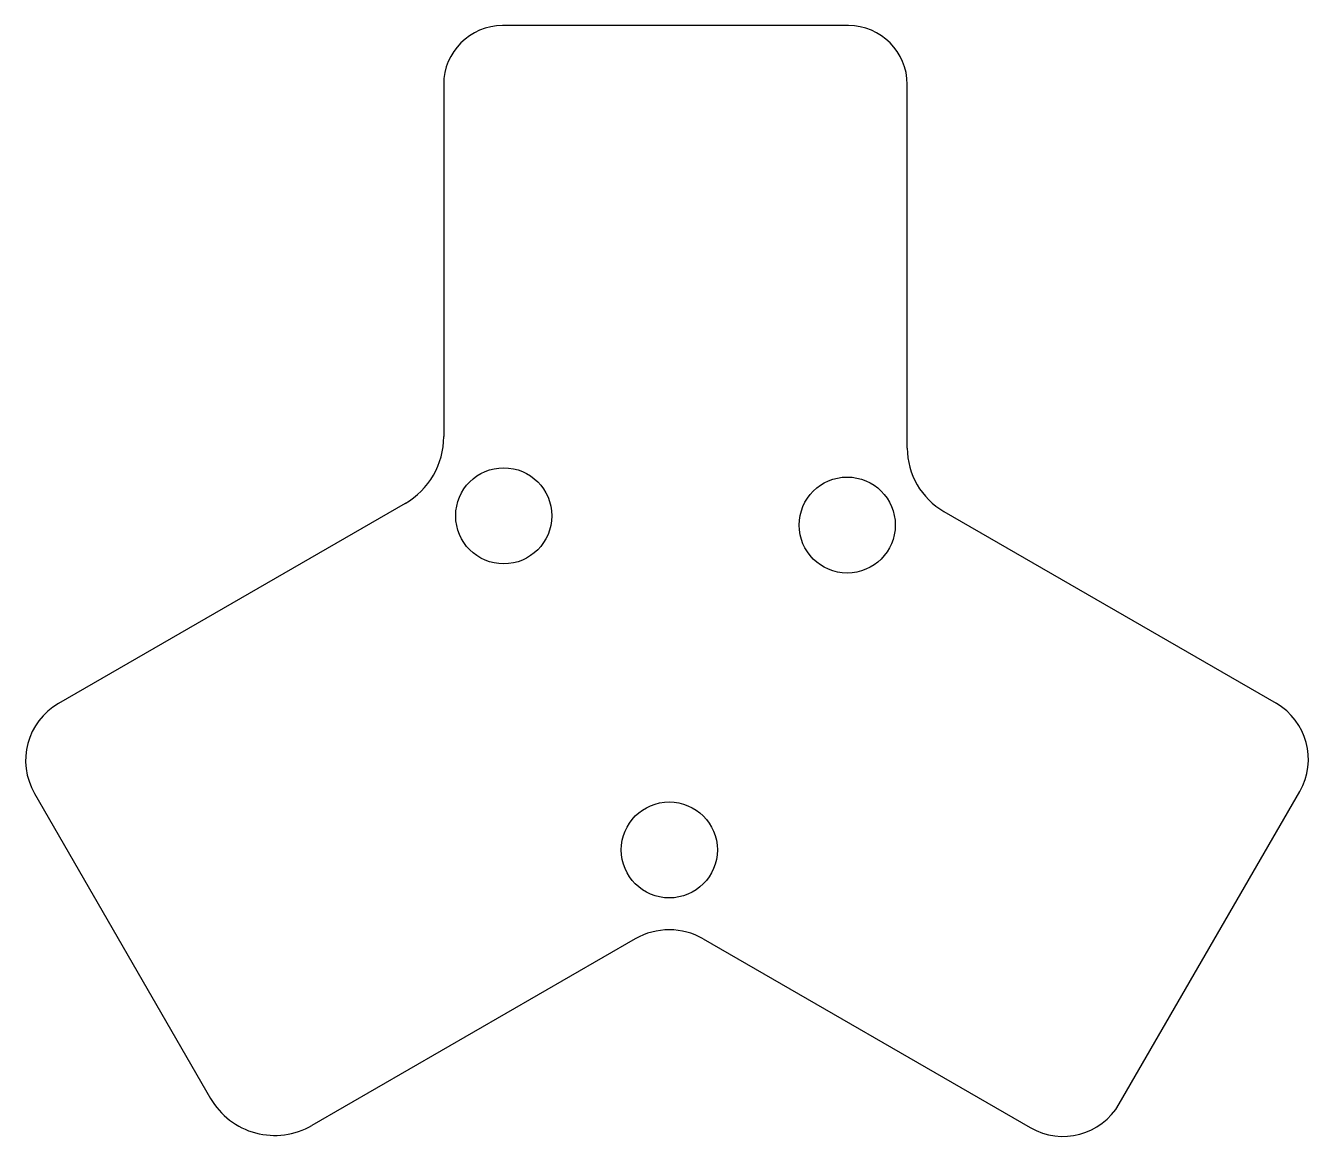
# Model space of a CAD drawing. Extents: x -16.8 to 36.6, y -46.5 to -0.3.
import ezdxf

# ---------------------------------------------------------------- set-up
doc = ezdxf.new("R2010")
doc.units = 0
doc.layers.add('Sketch', color=7, linetype='CONTINUOUS')

msp = doc.modelspace()

# ---------------------------------------------------------------- linework, layer by layer
at = {"layer": 'Sketch'}
for p, q in [((17.4961, -0.255094), (3.0975, -0.255094)), ((0.6475, -2.70509), (0.6475, -17.3676)), ((19.9461, -17.843), (19.9461, -2.70509)), ((-0.957664, -20.1478), (-15.38, -28.4746)), ((21.4734, -20.4883), (35.2969, -28.4693)), ((-16.3855, -32.2271), (-9.056, -44.9222)), ((28.771, -45.1473), (36.2806, -32.1403)), ((8.62506, -38.28), (-4.83749, -46.0526)), ((11.4532, -38.28), (25.0668, -46.1398))]:
    msp.add_line(p, q, dxfattribs=at)
for centre in [(3.1475, -20.6644), (17.4461, -21.0499), (10.0391, -34.5768)]:
    msp.add_circle(centre, 2, dxfattribs=at)
for centre, radius, start, end in [((3.0975, -2.70509), 2.45, 90, -180), ((17.4961, -2.70509), 2.45, 0, 90), ((-2.56283, -17.3676), 3.21033, -60, 0), ((23.0006, -17.843), 3.05451, 180, -120), ((-14.0065, -30.8536), 2.74706, 120, -150), ((33.9533, -30.7967), 2.68736, -30, 60), ((10.0391, -40.7292), 2.82813, 60, 120), ((-6.38157, -43.3782), 3.08816, -150, -60), ((26.4227, -43.7914), 2.71168, -120, -30)]:
    msp.add_arc(centre, radius, start, end, dxfattribs=at)

doc.saveas('drawing.dxf')
